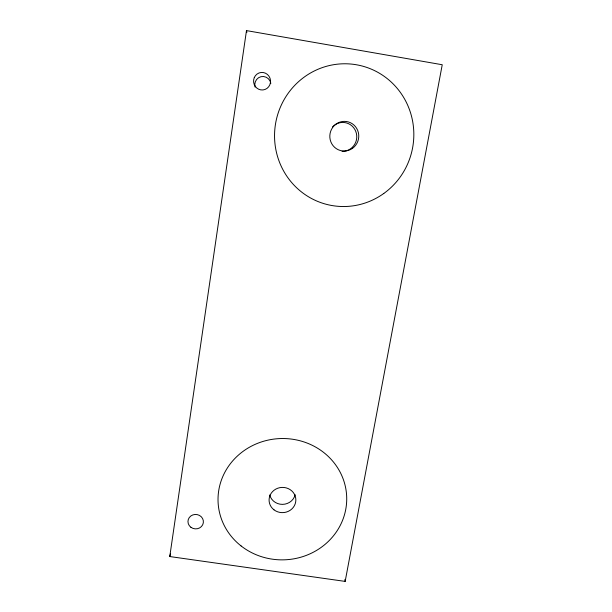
<?xml version="1.0" encoding="UTF-8"?>
<svg xmlns="http://www.w3.org/2000/svg" width="612" height="612" viewBox="0 0 612 612"><rect width="100%" height="100%" fill="white"/><g stroke="black" fill="none" stroke-linecap="round" stroke-linejoin="round"><path stroke-width="0.92" d="M169.761 556.545L246.483 30.6L442.239 64.742L345.16 581.4L169.761 556.545L170.511 553.898M246.483 30.6L246.927 32.306M344.87 579.541L345.16 581.4M332.423 127.036A14.474 14.099 -79.7 0 1 355.74 131.335A14.474 14.099 -79.7 0 1 342.085 151.34M295.16 494.741A13.066 12.339 -2.5 0 1 282.492 504.372A13.066 12.339 -2.5 0 1 269.724 494.986M255.105 87.126A8.392 8.101 81.9 0 1 260.98 76.691A8.392 8.101 81.9 0 1 270.848 83.339M352.604 148.272A14.856 14.474 -79.4 0 0 350.408 122.691A14.856 14.474 -79.4 0 0 329.868 137.639A14.856 14.474 -79.4 0 0 352.604 148.272M273.992 509.827A13.388 12.615 -2.6 0 0 295.68 501.985A13.388 12.615 -2.6 0 0 277.733 488.238A13.388 12.615 -2.6 0 0 273.992 509.827M241.09 545.942A64.359 60.664 -2.6 0 0 345.765 509.306A64.359 60.664 -2.6 0 0 260.253 442.331A64.359 60.664 -2.6 0 0 241.09 545.942M383.785 193.476A71.436 69.577 -79.4 0 0 374.008 70.357A71.436 69.577 -79.4 0 0 274.773 141.601A71.436 69.577 -79.4 0 0 383.785 193.476M190.921 527.292A7.726 7.214 5.6 0 0 203.322 522.778A7.726 7.214 5.6 0 0 192.803 514.929A7.726 7.214 5.6 0 0 190.921 527.292M254.294 77.571A8.79 8.484 81.8 0 0 262.969 89.949A8.79 8.484 81.8 0 0 268.913 76.095A8.79 8.484 81.8 0 0 254.294 77.571"/></g></svg>
